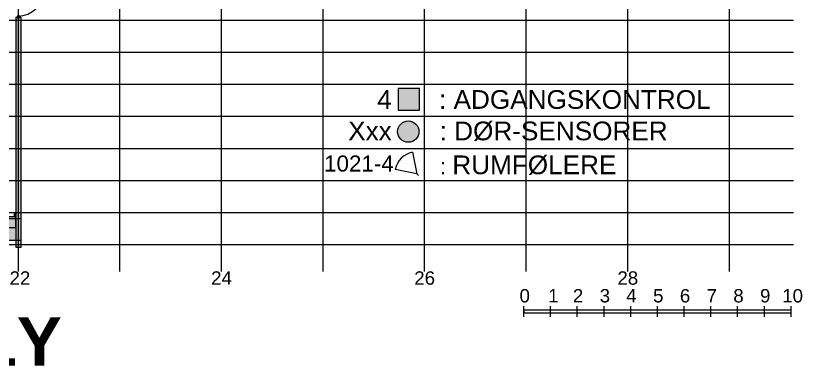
# Model space of a CAD drawing. Header units: millimetres. Extents: x 96064 to 243032, y 44049 to 165007.
# Drawn here: x 163200 to 192628, y 44049 to 57162 of the extents above; entities that cross this region are included whole.
import ezdxf

# ---------------------------------------------------------------- set-up
doc = ezdxf.new("R2010")
doc.units = ezdxf.units.MM
doc.header["$LTSCALE"] = 20
for name, color, linetype in [('-  Stueplan eksist', 7, 'CONTINUOUS'), ('- Døre og vinduer', 12, 'CONTINUOUS'), ('-ADK', 140, 'CONTINUOUS'), ('-Alarm', 20, 'CONTINUOUS'), ('-Dørfølere', 90, 'CONTINUOUS'), ('-Grid', 254, 'CONTINUOUS'), ('-Målsætning', 3, 'CONTINUOUS'), ('-Rumnumre', 6, 'CONTINUOUS'), ('-Skrav. eksist.', 253, 'CONTINUOUS')]:
    doc.layers.add(name, color=color, linetype=linetype)
doc.styles.add('100', font='arial.ttf', dxfattribs={"height": 150})

# ---------------------------------------------------------------- blocks, each defined once
blk = doc.blocks.new('Rumføler')
at = {"layer": '-Alarm'}
blk.add_line((-71, 71), (0, 0), dxfattribs=at)
blk.add_lwpolyline([(-231, 871), (-71, 71), (-871, 231)], dxfattribs=at)
blk.add_arc((-71, 71), 816, 101.3099, 168.6901, dxfattribs=at)
blk = doc.blocks.new('Dør-sensor')
at = {"layer": '-Dørfølere'}
h = blk.add_hatch(color=256, dxfattribs=at)
h.dxf.hatch_style = 1
edge = h.paths.add_edge_path()
edge.add_arc((0, 0), 400, 0, 360)
blk.add_circle((0, 0), 400, dxfattribs=at)
blk = doc.blocks.new('ADK')
at = {"layer": '-ADK'}
h = blk.add_hatch(color=256, dxfattribs=at)
h.dxf.hatch_style = 1
h.paths.add_polyline_path([(-400, -400), (400, -400), (400, 400), (-400, 400)])
blk.add_lwpolyline([(-400, -400), (400, -400), (400, 400), (-400, 400)], close=True, dxfattribs=at)

msp = doc.modelspace()

# ---------------------------------------------------------------- hatches: boundary and pattern name
at = {"layer": '-ADK'}
h = msp.add_hatch(color=256, dxfattribs=at)
h.dxf.hatch_style = 1
h.paths.add_polyline_path([(162800, 49240), (163200, 49240), (163200, 49640), (162800, 49640)])
at = {"layer": '-Skrav. eksist.'}
h = msp.add_hatch(color=256, dxfattribs=at)
h.dxf.hatch_style = 1
h.paths.add_polyline_path([(163200, 48500), (163400, 48500), (163400, 57100), (163200, 57100)], flags=17)
h = msp.add_hatch(color=256, dxfattribs=at)
h.dxf.hatch_style = 1
h.paths.add_polyline_path([(163200, 48500), (163400, 48500), (163400, 57100), (163200, 57100)], flags=17)

# ---------------------------------------------------------------- linework, layer by layer
at = {"layer": '-  Stueplan eksist'}
msp.add_lwpolyline([(163200, 48500), (163400, 48500), (163400, 57100), (163200, 57100)], close=True, dxfattribs=at)
at = {"layer": '- Døre og vinduer'}
for points in [[(163350, 57100), (163350, 57150), (163250, 57150), (163250, 57100)], [(163145, 49640), (163200, 49640), (163200, 49750), (163145, 49750)]]:
    msp.add_lwpolyline(points, close=True, dxfattribs=at)
msp.add_arc((163300, 58050), 900, 270, 0, dxfattribs=at)
at = {"layer": '-ADK'}
msp.add_lwpolyline([(162800, 49240), (163200, 49240), (163200, 49640), (162800, 49640)], close=True, dxfattribs=at)
at = {"layer": '-Grid', "color": 251}
for p, q in [((163300, 47600), (163300, 163600)), ((167100, 47600), (167100, 163600)), ((170900, 47600), (170900, 163600)), ((174700, 47600), (174700, 163600)), ((178500, 47600), (178500, 163600)), ((182300, 47600), (182300, 163600)), ((186100, 47600), (186100, 163600)), ((189900, 47600), (189900, 163600)), ((147100, 57000), (192300, 57000)), ((147100, 55800), (192300, 55800)), ((147100, 54600), (192300, 54600)), ((147100, 53400), (192300, 53400)), ((147100, 52200), (192300, 52200)), ((147100, 51000), (192300, 51000)), ((147100, 49800), (192300, 49800)), ((147100, 48600), (192300, 48600))]:
    msp.add_line(p, q, dxfattribs=at)
at = {"layer": '-Målsætning'}
for p, q in [((182211, 45901), (182211, 46301)), ((183211, 45901), (183211, 46301)), ((184211, 45901), (184211, 46301)), ((185211, 45901), (185211, 46301)), ((186211, 45901), (186211, 46301)), ((187211, 45901), (187211, 46301)), ((188211, 45901), (188211, 46301)), ((189211, 45901), (189211, 46301)), ((190211, 45901), (190211, 46301)), ((191211, 45901), (191211, 46301)), ((192211, 45901), (192211, 46301))]:
    msp.add_line(p, q, dxfattribs=at)
msp.add_lwpolyline([(182211, 46051), (192211, 46051), (192211, 46151), (182211, 46151)], close=True, dxfattribs=at)

# ---------------------------------------------------------------- block references
at = {"layer": '-Dørfølere'}
for name, p in [('ADK', (177903, 54034)), ('Dør-sensor', (177887, 52829)), ('Rumføler', (178273, 51182)), ('ADK', (163000, 49165))]:
    msp.add_blockref(name, p, dxfattribs=at)

# ---------------------------------------------------------------- texts
at = {"layer": '-ADK', "char_height": 700, "attachment_point": 1, "style": '100'}
for s, width, insert in [('\\pi821.41;4', 2127, (175903, 54379)), ('\\pi749.61;: ADGANGSKONTROL', 11537, (178289, 54379))]:
    msp.add_mtext_dynamic_manual_height_columns(s, width=width, gutter_width=750, heights=[0], dxfattribs=dict(at, insert=insert))
at = {"layer": '-Alarm', "char_height": 600, "attachment_point": 1, "style": '100'}
for s, width, insert in [('\\pi-175.59;1021-4', 2127, (174911, 51934)), ('\\pi1649.9;: {\\H1.1667x;RUMFØLERE}', 9777, (177420, 51934))]:
    msp.add_mtext_dynamic_manual_height_columns(s, width=width, gutter_width=750, heights=[0], dxfattribs=dict(at, insert=insert))
at = {"layer": '-Dørfølere', "char_height": 700, "attachment_point": 1, "style": '100'}
for s, width, insert in [('Xxx', 2127, (175638, 53203)), (': DØR-SENSORER', 10291, (179062, 53203))]:
    msp.add_mtext_dynamic_manual_height_columns(s, width=width, gutter_width=750, heights=[0], dxfattribs=dict(at, insert=insert))
at = {"layer": '-Grid', "color": 3, "char_height": 500, "width": 361.302, "attachment_point": 2, "style": '100'}
for s, insert in [('{\\C7;22}', (163357, 47600)), ('{\\C7;24}', (170900, 47600)), ('{\\C7;26}', (178500, 47600)), ('{\\C7;28}', (186100, 47600))]:
    msp.add_mtext(s, dxfattribs=dict(at, insert=insert))
at = {"layer": '-Målsætning', "char_height": 500, "attachment_point": 1, "style": '100'}
for s, insert in [('\\pi52.471;0', (181997, 46937)), ('\\pi123.41;1', (182997, 46937)), ('\\pi49.913;2', (183997, 46937)), ('\\pi51.789;3', (184997, 46937)), ('\\pi42.58;4', (185997, 46937)), ('\\pi49.743;5', (186997, 46937)), ('\\pi50.425;6', (187997, 46937)), ('\\pi53.665;7', (188997, 46937)), ('\\pi50.766;8', (189997, 46937)), ('\\pi51.107;9', (190997, 46937)), ('\\pi-118.23;10', (191997, 46937))]:
    msp.add_mtext_dynamic_manual_height_columns(s, width=431, gutter_width=750, heights=[0], dxfattribs=dict(at, insert=insert))
at = {"layer": '-Rumnumre', "color": 6, "insert": (158605, 45874.1), "char_height": 1800, "attachment_point": 1, "style": '100'}
msp.add_mtext_dynamic_manual_height_columns('\\pi-4443.4;{\\fArial|b1|i0|c0|p34;OPA-11Y}', width=1767, gutter_width=750, heights=[0], dxfattribs=at)

doc.saveas('drawing.dxf')
